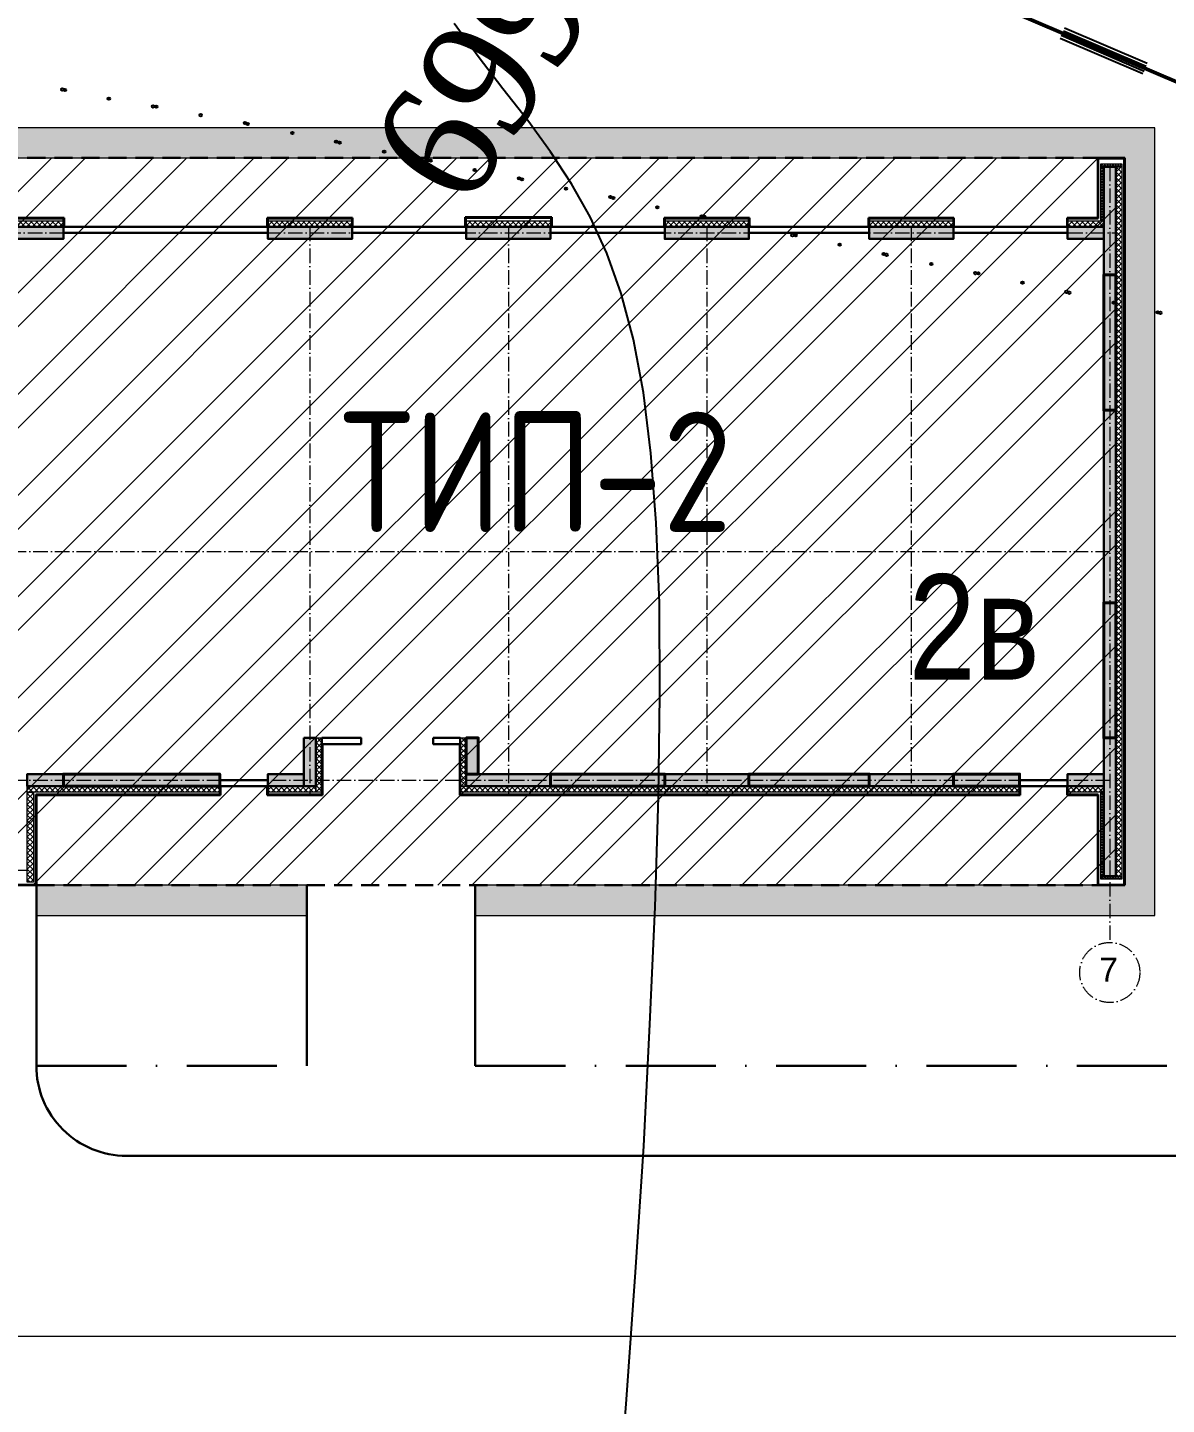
# Model space of a CAD drawing. Header units: millimetres. Extents: x 1353783 to 6492029790, y -7276956 to -512500.
# Drawn here: x 9980166 to 9983954, y -2789928 to -2785349 of the extents above; entities that cross this region are included whole.
import ezdxf
from ezdxf.enums import TextEntityAlignment as Align

# ---------------------------------------------------------------- set-up
doc = ezdxf.new("R2010")
doc.units = ezdxf.units.MM
for name, pattern in [('( Dashed )', [0.75, 0.5, -0.25]), ('482 Границы районов', [5, 3, -1, 0, -1]), ('ACAD_ISO10W100', [18, 12, -3, 0, -3]), ('CONTI', [0]), ('осевая', [50.800000000000004, 31.75, -6.35, 6.35, -6.35])]:
    doc.linetypes.add(name, pattern=pattern)
doc.layers.get('0').update_dxf_attribs({"lineweight": 5})
doc.layers.get('Defpoints').update_dxf_attribs({"color": 255})
for name, color, linetype, lineweight in [('!A-DIAFRAGM типовой', 142, 'Continuous', 0), ('7земля', 7, 'Continuous', 30), ('DIAFRAGM', 46, 'Continuous', 30), ('G-ANNO-SCHD', 231, 'Continuous', 9), ('Hatch', 254, 'Continuous', 5), ('INSULATION', 81, 'Continuous', 5), ('Room_name', 250, 'Continuous', 20), ('Room_number', 250, 'Continuous', 13), ('ГП-Граница учасика ИЖС', 3, 'Continuous', 5), ('ГП-Тратуар', 3, 'Continuous', 5), ('ГР.УЧ', 12, 'ограждение1', 40), ('оси', 231, 'осевая', 9)]:
    doc.layers.add(name, color=color, linetype=linetype, lineweight=lineweight)
for name, color, linetype in [('GORIZUNKNOWN', 32, 'CONTI'), ('SIT_LГРАНИЦЫ', 10, 'CONTI'), ('SIT_LРЕЛЬЕФ', 7, 'CONTI'), ('РЕЛЬЕФ', 7, 'CONTI')]:
    doc.layers.add(name, color=color, linetype=linetype)
doc.styles.add('GOST Common', font='', dxfattribs={"height": 3})
doc.styles.add('ISOCPEUR', font='', dxfattribs={"width": 0.85})
doc.styles.add('tandem1', font='', dxfattribs={"width": 0.9})
doc.styles.add('основной', font='Arial Narrow.ttf', dxfattribs={"height": 1.5})
doc.styles.get('GOST Common').set_extended_font_data('GOST Common')
doc.styles.get('ISOCPEUR').set_extended_font_data('ISOCPEUR')
doc.styles.get('tandem1').set_extended_font_data('Times New Roman')
doc.linetypes.add('ограждение1', pattern='A,6.35,-2.54,[133,ltypeshp.shx,S=2.54,R=0,X=-2.54,Y=0],-2.54,25.4', length=36.83)

# ---------------------------------------------------------------- blocks, each defined once
blk = doc.blocks.new('амвамвам')
at = {"lineweight": 30, "ltscale": 100, "true_color": 0x939598}
h = blk.add_hatch(color=252, dxfattribs=at)
h.dxf.hatch_style = 1
h.paths.add_polyline_path([(9861694.614429183, -3345391.887689991), (9857194.604489304, -3345391.887689995), (9857194.604489304, -3345891.887689995), (9861694.614429176, -3345891.887689997)], flags=17)
h.paths.add_polyline_path([(9864494.614429183, -3345391.887645418), (9864494.614429176, -3345891.887645418), (9875294.604758002, -3345891.887645416), (9875794.604758002, -3345891.887645416), (9875794.60475801, -3333291.85761209), (9875794.604758002, -3332791.85761209), (9850294.604557179, -3332791.857612096), (9849794.604557179, -3332791.857612094), (9849794.604557171, -3348391.654640792), (9850294.605214588, -3348391.654640753), (9850294.604557171, -3333291.854578128), (9875294.604758002, -3333291.857661679), (9875294.603558034, -3345391.88769)])
at = {"color": 251, "lineweight": 20, "ltscale": 100, "true_color": 0x636466}
for points in [[(9864494.614429183, -3345391.887645418), (9864494.614429176, -3345891.887645418), (9875294.604758002, -3345891.887645416), (9875794.604758002, -3345891.887645416), (9875794.60475801, -3333291.85761209), (9875794.604758002, -3332791.85761209), (9850294.604557179, -3332791.857612096), (9849794.604557179, -3332791.857612094), (9849794.604557171, -3348391.654640792), (9850294.605214588, -3348391.654640753), (9850294.604557171, -3333291.854578128), (9875294.604758002, -3333291.857661679), (9875294.603558034, -3345391.88769)], [(9861694.614429183, -3345391.887689991), (9857194.604489304, -3345391.887689995), (9857194.604489304, -3345891.887689995), (9861694.614429176, -3345891.887689997)]]:
    blk.add_lwpolyline(points, close=True, dxfattribs=at)
blk = doc.blocks.new('ТИП-2')
at = {"layer": '!A-DIAFRAGM типовой', "lineweight": 0, "ltscale": 100, "true_color": 0x000000}
h = blk.add_hatch(color=18, dxfattribs=at)
h.dxf.hatch_style = 1
h.paths.add_polyline_path([(10345614.2808138, -2871325.784358687), (10345814.2808138, -2871325.78431406), (10345814.28041215, -2869525.78909589), (10345614.28041215, -2869525.789140517)])
h = blk.add_hatch(color=18, dxfattribs=at)
h.dxf.hatch_style = 1
h.paths.add_polyline_path([(10327514.28055711, -2870525.800309684), (10327514.28060173, -2870725.800309684), (10328314.27932481, -2870725.800131175), (10328314.27928018, -2870525.800131175)])
h = blk.add_hatch(color=18, dxfattribs=at)
h.dxf.hatch_style = 1
h.paths.add_polyline_path([(10331714.2812801, -2870525.800449893), (10331714.28132472, -2870725.800449893), (10333114.27990833, -2870725.800137503), (10333114.2798637, -2870525.800137503)])
h = blk.add_hatch(color=18, dxfattribs=at)
h.dxf.hatch_style = 1
h.paths.add_polyline_path([(10335014.28127516, -2870525.800449896), (10335014.28131979, -2870725.800449896), (10336414.27990339, -2870725.800137506), (10336414.27985877, -2870525.800137506)])
h = blk.add_hatch(color=18, dxfattribs=at)
h.dxf.hatch_style = 1
h.paths.add_polyline_path([(10338314.28127516, -2870525.800449896), (10338314.28131979, -2870725.800449896), (10339714.27990339, -2870725.800137506), (10339714.27985877, -2870525.800137506)])
h = blk.add_hatch(color=18, dxfattribs=at)
h.dxf.hatch_style = 1
h.paths.add_polyline_path([(10341714.28127514, -2870525.800449898), (10341714.28131977, -2870725.800449898), (10343114.27990338, -2870725.800137509), (10343114.27985875, -2870525.800137509)])
h = blk.add_hatch(color=18, dxfattribs=at)
h.dxf.hatch_style = 1
h.paths.add_polyline_path([(10345014.2805906, -2870525.791351355), (10345014.28063523, -2870725.791351355), (10345614.28067992, -2870725.791217473), (10345614.28063529, -2870525.791217473)])
h = blk.add_hatch(color=18, dxfattribs=at)
h.dxf.hatch_style = 1
h.paths.add_polyline_path([(10345814.28014073, -2873575.794361891), (10345614.28014073, -2873575.794406518), (10345614.28085477, -2876775.794416242), (10345814.28085477, -2876775.794371615)])
h = blk.add_hatch(color=18, dxfattribs=at)
h.dxf.hatch_style = 1
h.paths.add_polyline_path([(10332314.28074961, -2879025.801131424), (10332514.28074961, -2879025.801176051), (10332514.28057111, -2879825.794317264), (10332314.28057111, -2879825.794272637)])
h = blk.add_hatch(color=18, dxfattribs=at)
h.dxf.hatch_style = 1
h.paths.add_polyline_path([(10345614.28074932, -2879025.800275051), (10345814.28074932, -2879025.800319678), (10345814.2802361, -2881325.824323273), (10345614.2802361, -2881325.824278646)])
h = blk.add_hatch(color=18, dxfattribs=at)
h.dxf.hatch_style = 1
h.paths.add_polyline_path([(10327714.2805659, -2879825.794171644), (10327714.28061052, -2879625.794171644), (10328314.28098999, -2879625.794305526), (10328314.28094537, -2879825.794305526)])
h = blk.add_hatch(color=18, dxfattribs=at)
h.dxf.hatch_style = 1
h.paths.add_polyline_path([(10331714.28102024, -2879825.794138756), (10331714.28106486, -2879625.794138756), (10332314.28061573, -2879625.794272637), (10332314.28057111, -2879825.794272637)])
h = blk.add_hatch(color=18, dxfattribs=at)
h.dxf.hatch_style = 1
h.paths.add_polyline_path([(10335014.28225489, -2879625.824392607), (10335014.28229951, -2879825.824392607), (10336414.28110833, -2879825.824080218), (10336414.2810637, -2879625.824080218)])
h = blk.add_hatch(color=18, dxfattribs=at)
h.dxf.hatch_style = 1
h.paths.add_polyline_path([(10338314.28253459, -2879625.794518085), (10338314.28257921, -2879825.794518085), (10339714.28052839, -2879825.794205696), (10339714.28048377, -2879625.794205696)])
h = blk.add_hatch(color=18, dxfattribs=at)
h.dxf.hatch_style = 1
h.paths.add_polyline_path([(10341714.28127385, -2879825.824144751), (10341714.28131847, -2879625.824144751), (10343114.27988221, -2879625.824457141), (10343114.27983759, -2879825.824457141)])
h = blk.add_hatch(color=18, dxfattribs=at)
h.dxf.hatch_style = 1
h.paths.add_polyline_path([(10345014.28052612, -2879825.793282383), (10345014.28057075, -2879625.793282383), (10345614.28061544, -2879625.793416264), (10345614.28057081, -2879825.793416264)])
at = {"layer": 'Hatch', "lineweight": 40, "ltscale": 0.5, "true_color": 0x000000}
for points in [[(10345814.28061054, -2873575.794361891), (10345614.28061054, -2873575.794361891), (10345614.28061054, -2871325.788480768), (10345814.28061054, -2871325.788480768)], [(10345814.28061053, -2879025.800297365), (10345614.28061053, -2879025.800297365), (10345614.28061053, -2876775.794416242), (10345814.28061053, -2876775.794416242)], [(10335214.28061027, -2879625.821870604), (10335014.28061027, -2879625.821870604), (10335014.28061027, -2879025.825927126), (10335214.28061027, -2879025.825927126)], [(10328314.28098999, -2879825.824323271), (10328314.28098999, -2879625.824323271), (10330914.29235347, -2879625.824323271), (10330914.29235347, -2879825.824323271)], [(10336414.28108601, -2879825.794361876), (10336414.28108601, -2879625.794361876), (10338314.28253459, -2879625.794361876), (10338314.28253459, -2879825.794361876)], [(10339714.28050608, -2879825.794361876), (10339714.28050608, -2879625.794361876), (10341714.28129616, -2879625.794361876), (10341714.28129616, -2879825.794361876)], [(10343114.2798599, -2879825.794361876), (10343114.2798599, -2879625.794361876), (10344214.28054843, -2879625.794361876), (10344214.28054843, -2879825.794361876)]]:
    blk.add_hatch(color=18, dxfattribs=at).paths.add_polyline_path(points)
at = {"layer": 'INSULATION', "ltscale": 0.5, "true_color": 0x000000}
h = blk.add_hatch(dxfattribs=at)
h.set_pattern_fill('ANSI37', color=18, scale=9.999997768927233, angle=-90.00000000000006)
h.set_pattern_definition([(314.9999999999999, (10351882.39492805, -2869475.789151673), (22.45063529377169, 22.45063529377164), []), (44.99999999999994, (10351882.39492805, -2869475.789151673), (-22.45063529377164, 22.45063529377169), [])])
h.paths.add_polyline_path([(10345914.28061054, -2869475.789151673), (10345914.28061054, -2869525.789140517), (10345564.28042331, -2869525.789140517), (10345564.28042331, -2869475.789151673)])
h = blk.add_hatch(dxfattribs=at)
h.set_pattern_fill('ANSI37', color=18, scale=9.999997768927233, angle=180)
h.set_pattern_definition([(225, (10345614.28041215, -2875843.903645261), (22.45063529377165, -22.45063529377168), []), (314.9999999999999, (10345614.28041215, -2875843.903645261), (22.45063529377168, 22.45063529377165), [])])
h.paths.add_polyline_path([(10345614.28041215, -2870425.78714325), (10345564.28042331, -2870425.78714325), (10345564.28042331, -2869525.789140518), (10345614.28041215, -2869525.789140518)])
h = blk.add_hatch(dxfattribs=at)
h.set_pattern_fill('ANSI37', color=18, scale=20)
h.set_pattern_definition([(45, (10345814.28061054, -2874889.555347299), (-44.90128060534577, 44.90128060534577), []), (135, (10345814.28061054, -2874889.555347299), (-44.90128060534577, -44.90128060534576), [])])
h.paths.add_polyline_path([(10345814.28061054, -2869525.78909589), (10345914.28061054, -2869525.78909589), (10345914.28061054, -2881325.824323273), (10345814.28061054, -2881325.824323273)])
h = blk.add_hatch(dxfattribs=at)
h.set_pattern_fill('ANSI37', color=18, scale=20, angle=-90.00000000000001)
h.set_pattern_definition([(315, (10332450.5196007, -2870425.794355548), (44.90128060534578, 44.90128060534576), []), (44.99999999999999, (10332450.5196007, -2870425.794355548), (-44.90128060534575, 44.90128060534578), [])])
h.paths.add_polyline_path([(10328314.27928018, -2870425.794355548), (10328314.27928018, -2870525.794355548), (10327514.28056893, -2870525.794355548), (10327514.28056893, -2870425.794355548)])
h = blk.add_hatch(dxfattribs=at)
h.set_pattern_fill('ANSI37', color=18, scale=20, angle=-90.00000000000001)
h.set_pattern_definition([(315, (10337250.52018422, -2870425.794361876), (44.90128060534578, 44.90128060534576), []), (44.99999999999999, (10337250.52018422, -2870425.794361876), (-44.90128060534575, 44.90128060534578), [])])
h.paths.add_polyline_path([(10333114.2798637, -2870425.794361876), (10333114.2798637, -2870525.794361876), (10331714.28128971, -2870525.794361876), (10331714.28128971, -2870425.794361876)])
h = blk.add_hatch(dxfattribs=at)
h.set_pattern_fill('ANSI37', color=18, scale=20, angle=-90.00000000000001)
h.set_pattern_definition([(315, (10340550.52017928, -2870425.794361879), (44.90128060534578, 44.90128060534576), []), (44.99999999999999, (10340550.52017928, -2870425.794361879), (-44.90128060534575, 44.90128060534578), [])])
h.paths.add_polyline_path([(10336414.27985877, -2870425.794361879), (10336414.27985877, -2870525.794361879), (10335014.28128477, -2870525.794361879), (10335014.28128477, -2870425.794361879)])
h = blk.add_hatch(dxfattribs=at)
h.set_pattern_fill('ANSI37', color=18, scale=20, angle=-90.00000000000001)
h.set_pattern_definition([(315, (10343850.52017928, -2870425.794361879), (44.90128060534578, 44.90128060534576), []), (44.99999999999999, (10343850.52017928, -2870425.794361879), (-44.90128060534575, 44.90128060534578), [])])
h.paths.add_polyline_path([(10339714.27985877, -2870425.794361879), (10339714.27985877, -2870525.794361879), (10338314.28128477, -2870525.794361879), (10338314.28128477, -2870425.794361879)])
h = blk.add_hatch(dxfattribs=at)
h.set_pattern_fill('ANSI37', color=18, scale=20, angle=-90.00000000000001)
h.set_pattern_definition([(315, (10347250.52017927, -2870425.794361881), (44.90128060534578, 44.90128060534576), []), (44.99999999999999, (10347250.52017927, -2870425.794361881), (-44.90128060534575, 44.90128060534578), [])])
h.paths.add_polyline_path([(10343114.27985875, -2870425.794361881), (10343114.27985875, -2870525.794361881), (10341714.28128475, -2870525.794361881), (10341714.28128475, -2870425.794361881)])
h = blk.add_hatch(dxfattribs=at)
h.set_pattern_fill('ANSI37', color=18, scale=20, angle=-90.00000000000001)
h.set_pattern_definition([(315, (10349750.51964987, -2870425.785062528), (44.90128060534578, 44.90128060534576), []), (44.99999999999999, (10349750.51964987, -2870425.785062528), (-44.90128060534575, 44.90128060534578), [])])
h.paths.add_polyline_path([(10345614.28063529, -2870425.785062528), (10345614.28063529, -2870525.785062528), (10345014.28063528, -2870525.785062528), (10345014.28063528, -2870425.785062528)])
h = blk.add_hatch(dxfattribs=at)
h.set_pattern_fill('ANSI37', color=18, scale=20, angle=179.9999999999999)
h.set_pattern_definition([(225, (10332614.28057056, -2888962.033331858), (44.90128060534573, -44.90128060534581), []), (314.9999999999999, (10332614.28057056, -2888962.033331858), (44.90128060534581, 44.90128060534572), [])])
h.paths.add_polyline_path([(10332614.28057056, -2879925.794317249), (10332514.28057056, -2879925.794317249), (10332514.28057056, -2879025.801176051), (10332614.28057056, -2879025.801176051)])
h = blk.add_hatch(dxfattribs=at)
h.set_pattern_fill('ANSI37', color=18, scale=20, angle=179.9999999999999)
h.set_pattern_definition([(225, (10335014.28061027, -2888962.063337865), (44.90128060534573, -44.90128060534581), []), (314.9999999999999, (10335014.28061027, -2888962.063337865), (44.90128060534581, 44.90128060534572), [])])
h.paths.add_polyline_path([(10335014.28061027, -2879825.824323271), (10334914.28061027, -2879825.824323271), (10334914.28061027, -2879025.825927126), (10335014.28061027, -2879025.825927126)])
h = blk.add_hatch(dxfattribs=at)
h.set_pattern_fill('ANSI37', color=18, scale=20)
h.set_pattern_definition([(45, (10327714.28025345, -2874989.564133187), (-44.90128060534577, 44.90128060534577), []), (135, (10327714.28025345, -2874989.564133187), (-44.90128060534577, -44.90128060534576), [])])
h.paths.add_polyline_path([(10327714.28025345, -2879925.785347199), (10327814.28025345, -2879925.785347199), (10327814.28025345, -2881426.079039743), (10327714.28025345, -2881426.079039743)])
h = blk.add_hatch(dxfattribs=at)
h.set_pattern_fill('ANSI37', color=18, scale=20, angle=-90.00000000000001)
h.set_pattern_definition([(315, (10336350.53136806, -2879825.824323271), (44.90128060534578, 44.90128060534576), []), (44.99999999999999, (10336350.53136806, -2879825.824323271), (-44.90128060534575, 44.90128060534578), [])])
h.paths.add_polyline_path([(10330914.29235347, -2879825.824323271), (10330914.29235347, -2879925.824323271), (10327714.28053664, -2879925.824323271), (10327714.28053664, -2879825.824323271)])
h = blk.add_hatch(dxfattribs=at)
h.set_pattern_fill('ANSI37', color=18, scale=20, angle=-90.00000000000001)
h.set_pattern_definition([(315, (10337150.5195857, -2879825.794317264), (44.90128060534578, 44.90128060534576), []), (44.99999999999999, (10337150.5195857, -2879825.794317264), (-44.90128060534575, 44.90128060534578), [])])
h.paths.add_polyline_path([(10332514.28057083, -2879825.794317264), (10332514.28057083, -2879925.794317264), (10331714.28105371, -2879925.794317264), (10331714.28105371, -2879825.794317264)])
h = blk.add_hatch(dxfattribs=at)
h.set_pattern_fill('ANSI37', color=18, scale=20, angle=-90.00000000000001)
h.set_pattern_definition([(315, (10337150.51958543, -2879825.794317264), (44.90128060534578, 44.90128060534576), []), (44.99999999999999, (10337150.51958543, -2879825.794317264), (-44.90128060534575, 44.90128060534578), [])])
h.paths.add_polyline_path([(10332514.28057056, -2879825.794317264), (10332514.28057056, -2879925.794317264), (10331714.28105371, -2879925.794317264), (10331714.28105371, -2879825.794317264)])
h = blk.add_hatch(dxfattribs=at)
h.set_pattern_fill('ANSI37', color=18, scale=20, angle=-90.00000000000001)
h.set_pattern_definition([(315, (10348350.49587957, -2879825.824323271), (44.90128060534578, 44.90128060534576), []), (44.99999999999999, (10348350.49587957, -2879825.824323271), (-44.90128060534575, 44.90128060534578), [])])
h.paths.add_polyline_path([(10344214.28054843, -2879825.824323271), (10344214.28054843, -2879925.824323271), (10334914.28061027, -2879925.824323271), (10334914.28061027, -2879825.824323271)])
h = blk.add_hatch(dxfattribs=at)
h.set_pattern_fill('ANSI37', color=18, scale=20, angle=-90.00000000000001)
h.set_pattern_definition([(315, (10350550.47336881, -2879825.793460892), (44.90128060534578, 44.90128060534576), []), (44.99999999999999, (10350550.47336881, -2879825.793460892), (-44.90128060534575, 44.90128060534578), [])])
h.paths.add_polyline_path([(10345614.2805485, -2879825.793460892), (10345614.2805485, -2879925.793460892), (10345014.28057075, -2879925.793460892), (10345014.28057075, -2879825.793460892)])
h = blk.add_hatch(dxfattribs=at)
h.set_pattern_fill('ANSI37', color=18, scale=9.999997768927233, angle=180)
h.set_pattern_definition([(225, (10345614.2805485, -2886243.907965635), (22.45063529377165, -22.45063529377168), []), (314.9999999999999, (10345614.2805485, -2886243.907965635), (22.45063529377168, 22.45063529377165), [])])
h.paths.add_polyline_path([(10345614.2805485, -2881325.824290544), (10345564.28055965, -2881325.824290544), (10345564.28055965, -2879925.793460892), (10345614.2805485, -2879925.793460892)])
h = blk.add_hatch(dxfattribs=at)
h.set_pattern_fill('ANSI37', color=18, scale=9.999997768927233, angle=-90.00000000000006)
h.set_pattern_definition([(314.9999999999999, (10351882.3950644, -2881325.824290544), (22.45063529377169, 22.45063529377164), []), (44.99999999999994, (10351882.3950644, -2881325.824290544), (-22.45063529377164, 22.45063529377169), [])])
h.paths.add_polyline_path([(10345914.28061054, -2881325.824290544), (10345914.28061054, -2881375.824279389), (10345564.28055965, -2881375.824279389), (10345564.28055965, -2881325.824290544)])
at = {"color": 18, "linetype": 'ByBlock', "lineweight": 30, "true_color": 0x000000}
for points in [[(10328314.27928018, -2870525.794355548), (10331714.28130241, -2870525.794355548), (10331714.28130241, -2870625.800449893), (10328314.27928018, -2870625.800449893)], [(10333114.27986369, -2870525.756146566), (10335014.28131978, -2870525.756146566), (10335014.28131978, -2870625.756146566), (10333114.27986369, -2870625.756146566)], [(10336414.27985876, -2870525.794361879), (10338314.28129747, -2870525.794361879), (10338314.28129747, -2870625.800449896), (10336414.27985876, -2870625.800449896)], [(10339714.27985876, -2870525.794361879), (10341714.28131977, -2870525.794361879), (10341714.28131977, -2870625.799449384), (10339714.27985876, -2870625.799449384)], [(10343114.27985875, -2870525.794339563), (10345014.28061292, -2870525.794339563), (10345014.28061292, -2870625.800185732), (10343114.27985875, -2870625.800185732)], [(10332614.28057056, -2879025.768387593), (10333264.25908176, -2879025.768387593), (10333264.25908176, -2879125.768387593), (10332614.28057056, -2879125.768387593)], [(10334464.24565501, -2879025.825927157), (10334914.29123075, -2879025.825927157), (10334914.29123075, -2879125.825927126), (10334464.24565501, -2879125.825927126)], [(10330914.29235347, -2879725.797039525), (10331714.29235347, -2879725.797039525), (10331714.29235347, -2879825.824323271), (10330914.29235347, -2879825.824323271)], [(10344214.28054843, -2879725.800007225), (10345014.28057075, -2879725.800007225), (10345014.28057075, -2879825.793282383), (10344214.28054843, -2879825.793282383)]]:
    blk.add_lwpolyline(points, close=True, dxfattribs=at)
at = {"layer": '7земля', "color": 18, "linetype": '( Dashed )', "lineweight": 30, "ltscale": 600, "true_color": 0x000000}
for p, q in [((10321414.2809006, -2869375.791233699), (10345514.28045678, -2869375.788007024)), ((10327864.28034276, -2881475.824301024), (10345514.28021374, -2881475.824300958))]:
    blk.add_line(p, q, dxfattribs=at)
at = {"layer": '7земля', "color": 18, "lineweight": 30, "ltscale": 100, "true_color": 0x000000}
for p, q in [((10345514.28045678, -2869375.79436189), (10345964.28061054, -2869375.794317263)), ((10345514.28059066, -2870375.794339575), (10345514.28045678, -2869375.79436189)), ((10345524.28045812, -2869385.794360898), (10345954.28061054, -2869385.794318255)), ((10345524.280592, -2870385.794339138), (10345524.28045812, -2869385.794360898)), ((10345954.28061054, -2869385.794318255), (10345954.28061053, -2881465.824344593)), ((10345964.28061054, -2869375.794317263), (10345964.28061053, -2881475.824345585)), ((10328324.28124144, -2870375.794355548), (10327364.28159401, -2870375.794355548)), ((10328314.28124144, -2870385.794355548), (10327374.28159401, -2870385.794355548)), ((10328314.28124144, -2870525.794355548), (10328314.28124144, -2870385.794355548)), ((10328324.28124144, -2870525.794355548), (10328324.28124144, -2870375.794355548)), ((10333124.27992577, -2870375.794361876), (10331704.28132896, -2870375.794361876)), ((10331704.28132896, -2870375.794361876), (10331704.28132896, -2870525.794361875)), ((10333114.27992577, -2870385.794361876), (10331714.28132896, -2870385.794361876)), ((10331714.28132896, -2870385.794361876), (10331714.28132896, -2870525.794361875)), ((10333114.27992577, -2870525.794361876), (10333114.27992577, -2870385.794361876)), ((10333124.27992577, -2870525.794361876), (10333124.27992577, -2870375.794361876)), ((10336434.27992084, -2870365.794361879), (10334994.28132403, -2870365.79436188)), ((10334994.28132403, -2870365.79436188), (10334994.28132403, -2870525.794361878)), ((10336424.27992084, -2870375.794361879), (10335004.28132403, -2870375.79436188)), ((10335004.28132403, -2870375.79436188), (10335004.28132403, -2870525.794361878)), ((10336424.27992084, -2870525.794361879), (10336424.27992084, -2870375.794361879)), ((10336434.27992084, -2870525.794361879), (10336434.27992084, -2870365.794361879)), ((10339724.27992084, -2870375.794361879), (10338304.28132403, -2870375.79436188)), ((10338304.28132403, -2870375.79436188), (10338304.28132403, -2870525.794361878)), ((10339714.27992084, -2870385.794361879), (10338314.28132403, -2870385.79436188)), ((10338314.28132403, -2870385.79436188), (10338314.28132403, -2870525.794361878)), ((10339714.27992084, -2870525.794361879), (10339714.27992084, -2870385.794361879)), ((10339724.27992084, -2870525.794361879), (10339724.27992084, -2870375.794361879)), ((10343124.27992082, -2870375.794361881), (10341704.28132401, -2870375.794361882)), ((10341704.28132401, -2870375.794361882), (10341704.28132401, -2870525.794361881)), ((10343114.27992082, -2870385.794361881), (10341714.28132401, -2870385.794361882)), ((10341714.28132401, -2870385.794361882), (10341714.28132401, -2870525.794361881)), ((10343114.27992082, -2870525.794361881), (10343114.27992082, -2870385.794361881)), ((10343124.27992082, -2870525.794361881), (10343124.27992082, -2870375.794361881)), ((10345004.28061053, -2870375.794361889), (10345514.28059066, -2870375.794339575)), ((10345004.28061054, -2870525.794361876), (10345004.28061053, -2870375.794361889)), ((10345014.28061053, -2870385.794361452), (10345524.280592, -2870385.794339138)), ((10345014.28061054, -2870525.794361875), (10345014.28061053, -2870385.794361452)), ((10332614.261845, -2879125.768828188), (10332614.29885607, -2879965.794317266)), ((10332624.26184499, -2879125.768387593), (10332624.29929667, -2879975.794317266)), ((10334904.29123078, -2879125.822909051), (10334904.28061027, -2879976.91874114)), ((10334914.29123078, -2879125.823033837), (10334914.28073513, -2879966.912338934)), ((10330914.29235347, -2879965.809323515), (10327854.28034276, -2879965.803491376)), ((10327854.28034276, -2879965.803491376), (10327854.28034276, -2881465.80350904)), ((10330924.29235347, -2879975.809342574), (10327864.28034276, -2879975.803510435)), ((10327864.28034276, -2879975.803510435), (10327864.28034276, -2881475.803510435)), ((10330914.29235347, -2879825.839303969), (10330914.29235347, -2879965.809323515)), ((10330924.29235347, -2879825.839303969), (10330924.29235347, -2879975.809342574)), ((10331704.28105371, -2879975.794317264), (10331704.28105371, -2879825.794317265)), ((10332624.29929667, -2879975.794317266), (10331704.28105371, -2879975.794317264)), ((10331714.28105371, -2879965.794317264), (10331714.28105371, -2879825.794317265)), ((10332614.29885607, -2879965.794317266), (10331714.28105371, -2879965.794317264)), ((10334904.28061027, -2879976.91874114), (10336614.28759306, -2879975.82432327)), ((10334914.28073513, -2879966.912338934), (10336614.28119298, -2879965.824325318)), ((10336614.28759306, -2879965.82432327), (10344214.28054843, -2879965.82432327)), ((10336614.28759306, -2879975.82432327), (10344224.28054843, -2879975.82432327)), ((10344214.28054843, -2879965.82432327), (10344214.28054843, -2879825.82432327)), ((10344224.28054843, -2879975.82432327), (10344224.28054843, -2879825.82432327)), ((10345004.28057075, -2879975.794361888), (10345004.28057075, -2879825.824323284)), ((10345514.28052619, -2879975.794361888), (10345004.28057075, -2879975.794361888)), ((10345014.28057075, -2879965.794361888), (10345014.28057075, -2879825.824323284)), ((10345524.28052827, -2879965.794361888), (10345014.28057075, -2879965.794361888)), ((10345514.28021374, -2881475.824300958), (10345514.28052619, -2879975.794361888)), ((10345524.28021582, -2881465.82430195), (10345524.28052827, -2879965.794361888)), ((10327864.28034276, -2881475.803510435), (10326904.28066573, -2881475.803376555)), ((10327854.28034276, -2881465.80350904), (10326914.2806676, -2881465.803377949)), ((10345964.28061053, -2881475.824345585), (10345514.28021374, -2881475.824300958)), ((10345954.28061053, -2881465.824344593), (10345524.28021582, -2881465.82430195))]:
    blk.add_line(p, q, dxfattribs=at)
at = {"layer": 'DIAFRAGM', "color": 18, "ltscale": 0.5, "true_color": 0x000000}
for points in [[(10345614.2808138, -2871325.784358687), (10345814.2808138, -2871325.78431406), (10345814.28041215, -2869525.78909589), (10345614.28041215, -2869525.789140517)], [(10327514.28055711, -2870525.800309684), (10327514.28060173, -2870725.800309684), (10328314.27932481, -2870725.800131175), (10328314.27928018, -2870525.800131175)], [(10331714.2812801, -2870525.800449893), (10331714.28132472, -2870725.800449893), (10333114.27990833, -2870725.800137503), (10333114.2798637, -2870525.800137503)], [(10335014.28127516, -2870525.800449896), (10335014.28131979, -2870725.800449896), (10336414.27990339, -2870725.800137506), (10336414.27985877, -2870525.800137506)], [(10338314.28127516, -2870525.800449896), (10338314.28131979, -2870725.800449896), (10339714.27990339, -2870725.800137506), (10339714.27985877, -2870525.800137506)], [(10341714.28127514, -2870525.800449898), (10341714.28131977, -2870725.800449898), (10343114.27990338, -2870725.800137509), (10343114.27985875, -2870525.800137509)], [(10345014.2805906, -2870525.791351355), (10345014.28063523, -2870725.791351355), (10345614.28067992, -2870725.791217473), (10345614.28063529, -2870525.791217473)], [(10345814.28014073, -2873575.794361891), (10345614.28014073, -2873575.794406518), (10345614.28085477, -2876775.794416242), (10345814.28085477, -2876775.794371615)], [(10332314.28074961, -2879025.801131424), (10332514.28074961, -2879025.801176051), (10332514.28057111, -2879825.794317264), (10332314.28057111, -2879825.794272637)], [(10345614.28074932, -2879025.800275051), (10345814.28074932, -2879025.800319678), (10345814.2802361, -2881325.824323273), (10345614.2802361, -2881325.824278646)], [(10327714.2805659, -2879825.794171644), (10327714.28061052, -2879625.794171644), (10328314.28098999, -2879625.794305526), (10328314.28094537, -2879825.794305526)], [(10331714.28102024, -2879825.794138756), (10331714.28106486, -2879625.794138756), (10332314.28061573, -2879625.794272637), (10332314.28057111, -2879825.794272637)], [(10335014.28225489, -2879625.824392607), (10335014.28229951, -2879825.824392607), (10336414.28110833, -2879825.824080218), (10336414.2810637, -2879625.824080218)], [(10338314.28253459, -2879625.794518085), (10338314.28257921, -2879825.794518085), (10339714.28052839, -2879825.794205696), (10339714.28048377, -2879625.794205696)], [(10341714.28127385, -2879825.824144751), (10341714.28131847, -2879625.824144751), (10343114.27988221, -2879625.824457141), (10343114.27983759, -2879825.824457141)], [(10345014.28052612, -2879825.793282383), (10345014.28057075, -2879625.793282383), (10345614.28061544, -2879625.793416264), (10345614.28057081, -2879825.793416264)]]:
    blk.add_lwpolyline(points, close=True, dxfattribs=at)
at = {"layer": 'Hatch', "color": 18, "lineweight": 40, "ltscale": 0.5, "true_color": 0x000000}
for points in [[(10345814.28061054, -2873575.794361891), (10345614.28061054, -2873575.794361891), (10345614.28061054, -2871325.788480768), (10345814.28061054, -2871325.788480768)], [(10345814.28061053, -2879025.800297365), (10345614.28061053, -2879025.800297365), (10345614.28061053, -2876775.794416242), (10345814.28061053, -2876775.794416242)], [(10335214.28061027, -2879625.821870604), (10335014.28061027, -2879625.821870604), (10335014.28061027, -2879025.825927126), (10335214.28061027, -2879025.825927126)], [(10328314.28098999, -2879825.824323271), (10328314.28098999, -2879625.824323271), (10330914.29235347, -2879625.824323271), (10330914.29235347, -2879825.824323271)], [(10336414.28108601, -2879825.794361876), (10336414.28108601, -2879625.794361876), (10338314.28253459, -2879625.794361876), (10338314.28253459, -2879825.794361876)], [(10339714.28050608, -2879825.794361876), (10339714.28050608, -2879625.794361876), (10341714.28129616, -2879625.794361876), (10341714.28129616, -2879825.794361876)], [(10343114.2798599, -2879825.794361876), (10343114.2798599, -2879625.794361876), (10344214.28054843, -2879625.794361876), (10344214.28054843, -2879825.794361876)]]:
    blk.add_lwpolyline(points, close=True, dxfattribs=at)
at = {"layer": 'INSULATION', "color": 18, "ltscale": 0.5, "true_color": 0x000000}
for points in [[(10345914.28061054, -2869475.789151673), (10345914.28061054, -2869525.789140517), (10345564.28042331, -2869525.789140517), (10345564.28042331, -2869475.789151673)], [(10345614.28041215, -2870425.78714325), (10345564.28042331, -2870425.78714325), (10345564.28042331, -2869525.789140518), (10345614.28041215, -2869525.789140518)], [(10345814.28061054, -2869525.78909589), (10345914.28061054, -2869525.78909589), (10345914.28061054, -2881325.824323273), (10345814.28061054, -2881325.824323273)], [(10328314.27928018, -2870425.794355548), (10328314.27928018, -2870525.794355548), (10327514.28056893, -2870525.794355548), (10327514.28056893, -2870425.794355548)], [(10333114.2798637, -2870425.794361876), (10333114.2798637, -2870525.794361876), (10331714.28128971, -2870525.794361876), (10331714.28128971, -2870425.794361876)], [(10336414.27985877, -2870425.794361879), (10336414.27985877, -2870525.794361879), (10335014.28128477, -2870525.794361879), (10335014.28128477, -2870425.794361879)], [(10339714.27985877, -2870425.794361879), (10339714.27985877, -2870525.794361879), (10338314.28128477, -2870525.794361879), (10338314.28128477, -2870425.794361879)], [(10343114.27985875, -2870425.794361881), (10343114.27985875, -2870525.794361881), (10341714.28128475, -2870525.794361881), (10341714.28128475, -2870425.794361881)], [(10345614.28063529, -2870425.785062528), (10345614.28063529, -2870525.785062528), (10345014.28063528, -2870525.785062528), (10345014.28063528, -2870425.785062528)], [(10332614.28057056, -2879925.794317249), (10332514.28057056, -2879925.794317249), (10332514.28057056, -2879025.801176051), (10332614.28057056, -2879025.801176051)], [(10335014.28061027, -2879825.824323271), (10334914.28061027, -2879825.824323271), (10334914.28061027, -2879025.825927126), (10335014.28061027, -2879025.825927126)], [(10327714.28025345, -2879925.785347199), (10327814.28025345, -2879925.785347199), (10327814.28025345, -2881426.079039743), (10327714.28025345, -2881426.079039743)], [(10330914.29235347, -2879825.824323271), (10330914.29235347, -2879925.824323271), (10327714.28053664, -2879925.824323271), (10327714.28053664, -2879825.824323271)], [(10332514.28057083, -2879825.794317264), (10332514.28057083, -2879925.794317264), (10331714.28105371, -2879925.794317264), (10331714.28105371, -2879825.794317264)], [(10332514.28057056, -2879825.794317264), (10332514.28057056, -2879925.794317264), (10331714.28105371, -2879925.794317264), (10331714.28105371, -2879825.794317264)], [(10344214.28054843, -2879825.824323271), (10344214.28054843, -2879925.824323271), (10334914.28061027, -2879925.824323271), (10334914.28061027, -2879825.824323271)], [(10345614.2805485, -2879825.793460892), (10345614.2805485, -2879925.793460892), (10345014.28057075, -2879925.793460892), (10345014.28057075, -2879825.793460892)], [(10345614.2805485, -2881325.824290544), (10345564.28055965, -2881325.824290544), (10345564.28055965, -2879925.793460892), (10345614.2805485, -2879925.793460892)], [(10345914.28061054, -2881325.824290544), (10345914.28061054, -2881375.824279389), (10345564.28055965, -2881375.824279389), (10345564.28055965, -2881325.824290544)]]:
    blk.add_lwpolyline(points, close=True, dxfattribs=at)
at = {"layer": 'оси', "color": 251, "linetype": 'ACAD_ISO10W100', "lineweight": 13, "ltscale": 20, "true_color": 0x636466}
for p, q in [((10345714.28062705, -2869525.798193383), (10345714.28061053, -2882425.824323284)), ((10327364.28159401, -2870625.796247389), (10345814.28153783, -2870625.80036424)), ((10332414.28060504, -2870525.800271384), (10332414.28060928, -2879975.794317265)), ((10335714.28118027, -2870525.800271384), (10335714.28118451, -2879976.400334424)), ((10339014.28060011, -2870525.800293701), (10339014.28060434, -2879975.82432327)), ((10342414.27772741, -2870525.800293704), (10342414.27983605, -2879975.82432327)), ((10320964.28106805, -2875925.794361888), (10345814.28261997, -2875925.794361888)), ((10320964.28106804, -2879725.794819324), (10345814.28059313, -2879725.800364242)), ((10319914.25928302, -2881226.028686455), (10327864.28034276, -2881226.022316434))]:
    blk.add_line(p, q, dxfattribs=at)
blk.add_circle((10345714.28061053, -2882925.824323284), 500, dxfattribs=at)
at = {"layer": 'оси', "color": 251, "linetype": 'ACAD_ISO10W100', "lineweight": 13, "ltscale": 20, "true_color": 0x636466, "insert": (10345694.14876976, -2882679.942006425), "char_height": 400, "width": 158.3999999999999, "attachment_point": 2, "line_spacing_factor": 1.016949152542373, "style": 'GOST Common'}
blk.add_mtext('{\\fArial|b0|i0|c0|p34;7}', dxfattribs=at)
blk = doc.blocks.new('оо')
at = {"layer": 'GORIZUNKNOWN', "color": 9, "true_color": 0xc7c8ca}
blk.add_lwpolyline([(222900.4534596913, -3431531.811817344), (222901.2534596913, -3431529.841817344), (222902.0434596913, -3431527.871817344), (222902.8134596913, -3431525.921817344), (222903.5334596914, -3431524.021817344), (222904.2134596913, -3431522.191817343), (222904.8234596913, -3431520.461817344), (222905.3634596913, -3431518.861817343), (222905.8234596913, -3431517.401817343), (222906.1834596913, -3431516.111817343), (222906.4534596913, -3431514.981817344), (222906.6434596914, -3431513.981817344), (222906.7534596913, -3431513.091817344), (222906.7934596914, -3431512.301817344), (222906.7734596914, -3431511.591817344), (222906.6934596913, -3431510.931817343), (222906.5634596913, -3431510.311817344), (222906.3934596914, -3431509.701817344), (222906.1934596913, -3431509.091817344), (222905.9634596913, -3431508.461817344), (222905.7334596913, -3431507.821817343), (222905.5234596914, -3431507.181817343)], dxfattribs=at)
at = {"layer": 'SIT_LГРАНИЦЫ', "color": 9, "true_color": 0xc7c8ca}
for p, q in [((222915.0734596913, -3431510.451817344), (222916.2034596913, -3431511.441817343)), ((222915.1034596913, -3431510.421817344), (222916.2334596913, -3431511.401817343)), ((222915.1334596913, -3431510.391817344), (222916.2634596913, -3431511.371817344)), ((222915.1634596914, -3431510.351817344), (222916.2934596914, -3431511.331817344)), ((222915.0434596914, -3431510.491817344), (222916.1734596913, -3431511.471817343))]:
    blk.add_line(p, q, dxfattribs=at)
at = {"layer": 'SIT_LРЕЛЬЕФ', "color": 9, "true_color": 0xc7c8ca}
for centre in [(222898.9834596913, -3431506.231817344), (222899.0234596914, -3431506.251817344), (222899.6734596913, -3431506.611817343), (222900.3334596913, -3431506.961817344), (222900.3834596913, -3431506.981817344), (222901.0434596914, -3431507.341817344), (222901.7034596913, -3431507.691817343), (222901.7434596913, -3431507.721817343), (222902.4034596914, -3431508.091817344), (222903.0534596913, -3431508.451817344), (222903.1034596913, -3431508.481817344), (222903.7634596913, -3431508.851817344), (222904.4134596914, -3431509.211817344), (222904.4534596913, -3431509.231817344), (222905.1034596913, -3431509.601817344), (222905.7634596913, -3431509.961817344), (222905.8034596913, -3431509.991817344), (222906.4534596913, -3431510.361817343), (222907.1134596913, -3431510.721817343), (222907.1534596914, -3431510.751817344), (222907.8034596913, -3431511.121817344), (222908.4634596913, -3431511.491817344), (222908.5034596913, -3431511.511817344), (222909.1534596914, -3431511.881817344), (222909.8034596913, -3431512.251817344), (222909.8534596913, -3431512.271817344), (222910.5034596913, -3431512.641817344), (222911.1534596914, -3431513.011817344), (222911.1934596913, -3431513.041817344), (222911.8534596913, -3431513.411817344), (222912.5034596913, -3431513.781817344), (222912.5534596913, -3431513.801817344), (222913.2034596913, -3431514.171817344), (222913.8534596913, -3431514.541817344), (222913.8934596914, -3431514.571817343), (222914.5434596914, -3431514.951817344), (222915.1934596913, -3431515.331817344), (222915.2334596913, -3431515.351817344)]:
    blk.add_circle(centre, 0.02, dxfattribs=at)
blk = doc.blocks.new('RM_AREA')
at = {"layer": 'Room_number', "color": 0, "linetype": 'ByBlock', "lineweight": -2, "style": 'ISOCPEUR', "width": 0.85}
blk.add_attdef('ROOM_NAME', text='', height=3, dxfattribs=at).set_placement((0, 5), align=Align.CENTER)
at = {"layer": 'Room_number', "linetype": 'ByBlock', "lineweight": -2, "style": 'ISOCPEUR', "width": 0.85}
blk.add_attdef('AREA', text='', height=3, dxfattribs=at).set_placement((0, 0), align=Align.CENTER)

msp = doc.modelspace()

# ---------------------------------------------------------------- hatches: boundary and pattern name
at = {"layer": 'ГП-Граница учасика ИЖС', "true_color": 0xffd1a3}
h = msp.add_hatch(dxfattribs=at)
h.set_pattern_fill('ANSI32', color=41, scale=25)
h.set_pattern_definition([(45, (316920.55827301, 43999.99523154367), (-168.3798022700466, 168.3798022700466), []), (45, (317032.8115230091, 43999.99523154367), (-168.3798022700466, 168.3798022700466), [])])
h.paths.add_polyline_path([(9978786.37371346, -2785781.70037615), (9983784.282841098, -2785781.700468104), (9983783.327956973, -2788201.706978786), (9978785.418829335, -2788201.706886832)])

# ---------------------------------------------------------------- linework, layer by layer
at = {"layer": 'Defpoints', "lineweight": 0, "ltscale": 100}
msp.add_lwpolyline([(9958662.359783825, -2852430.041580292), (9958662.359783862, -2791201.406971793, -0.4142136825218612), (9960162.360399183, -2789701.406971794), (9990896.6699953, -2789701.419579177)], format="xyb", dxfattribs=at)
at = {"layer": 'ГП-Граница учасика ИЖС', "color": 94, "linetype": '482 Границы районов', "lineweight": 30, "ltscale": 100}
for points in [[(9981655.226426048, -2788801.604307574), (9987015.665797926, -2788801.660674659), (9987015.666178685, -2786822.776560774), (9980999.92001333, -2784252.700454549), (9978162.372624757, -2784062.046421643), (9978162.372624757, -2788801.658981368), (9978817.224648952, -2788801.659097195)], [(9980195.224503906, -2788801.604026654), (9981095.226426035, -2788801.659535509)]]:
    msp.add_lwpolyline(points, dxfattribs=at)
at = {"layer": 'ГП-Граница учасика ИЖС', "color": 251, "lineweight": 30, "ltscale": 100}
msp.add_lwpolyline([(9990555.711391034, -2789101.652981116), (9980495.224446183, -2789101.604084378, -0.414213562373095), (9980195.224503906, -2788801.604026654), (9980195.224619342, -2788201.658531882)], format="xyb", dxfattribs=at)
for points in [[(9981095.226541484, -2788201.658874821), (9981095.226426035, -2788801.659535509)], [(9981655.226541484, -2788201.659261775), (9981655.226426037, -2788801.659643258)]]:
    msp.add_lwpolyline(points, dxfattribs=at)
at = {"layer": 'ГР.УЧ', "lineweight": 50, "ltscale": 50}
msp.add_lwpolyline([(9989974.739977548, -2788086.964370013), (9980999.905637793, -2784252.694393895), (9971209.801978033, -2783594.91758485), (9961622.080849793, -2784090.501651924), (9956026.407772753, -2789101.653497131), (9952562.35994758, -2798133.573152549), (9952562.360034691, -2851699.461551875), (9972185.400588877, -2856026.155371806), (9982830.040623628, -2857774.880201491), (9996494.1091571, -2858056.398360992)], dxfattribs=at)

# ---------------------------------------------------------------- block references
at = {"color": 1, "lineweight": 30, "xscale": 0.1999999999999998, "yscale": 0.1999999999999998, "zscale": 0.1999999999999998, "rotation": 359.9999889757423}
msp.add_blockref('амвамвам', (8008756.432392774, -2119122.94911043), dxfattribs=at)
at = {"layer": 'ГП-Граница учасика ИЖС', "color": 5}
ref = msp.add_blockref('RM_AREA', (9981918.30067247, -2786856.335771957), dxfattribs=dict(at, xscale=12, yscale=12, zscale=12, rotation=9.31783028229428e-08))
ref.add_attrib('ROOM_NAME', 'ТИП-2', dxfattribs={"layer": 'Room_name', "color": 30, "linetype": 'ByBlock', "lineweight": -2, "height": 400, "rotation": 1.334021321025711e-07, "style": 'ISOCPEUR', "width": 0.85}).set_placement((9981858.329491671, -2787026.533152045), align=Align.CENTER)
at = {"layer": 'ГП-Тратуар', "color": 3, "lineweight": 30, "xscale": 0.1999999999999998, "yscale": 0.1999999999999998, "zscale": 0.1999999999999998, "rotation": 359.9999889757423}
msp.add_blockref('ТИП-2', (7914622.479435692, -2211906.143667177), dxfattribs=at)
at = {"layer": 'РЕЛЬЕФ', "color": 240, "lineweight": 30, "true_color": 0xed1f24, "xscale": 200.0000000000001, "yscale": 200.0000000000001, "zscale": 200.0000000000001, "rotation": 17.80578495452471}
msp.add_blockref('оо', (-242329120.9759156, 637008728.1453253), dxfattribs=at)

# ---------------------------------------------------------------- texts
at = {"layer": 'Defpoints', "color": 252, "true_color": 0x939598, "insert": (9981861.32381457, -2785234.482286757), "char_height": 395.9999999999999, "width": 748.0031723143746, "attachment_point": 5, "rotation": 57.33057551364704, "style": 'tandem1'}
msp.add_mtext('699.00', dxfattribs=at)
at = {"layer": 'G-ANNO-SCHD', "color": 0, "insert": (9983096.578965662, -2787167.510814199, 231991.4124539885), "char_height": 350, "width": 1716168.185823002, "attachment_point": 1, "line_spacing_factor": 1.149209049011899, "style": 'основной'}
msp.add_mtext('2в', dxfattribs=at)

doc.saveas('drawing.dxf')
